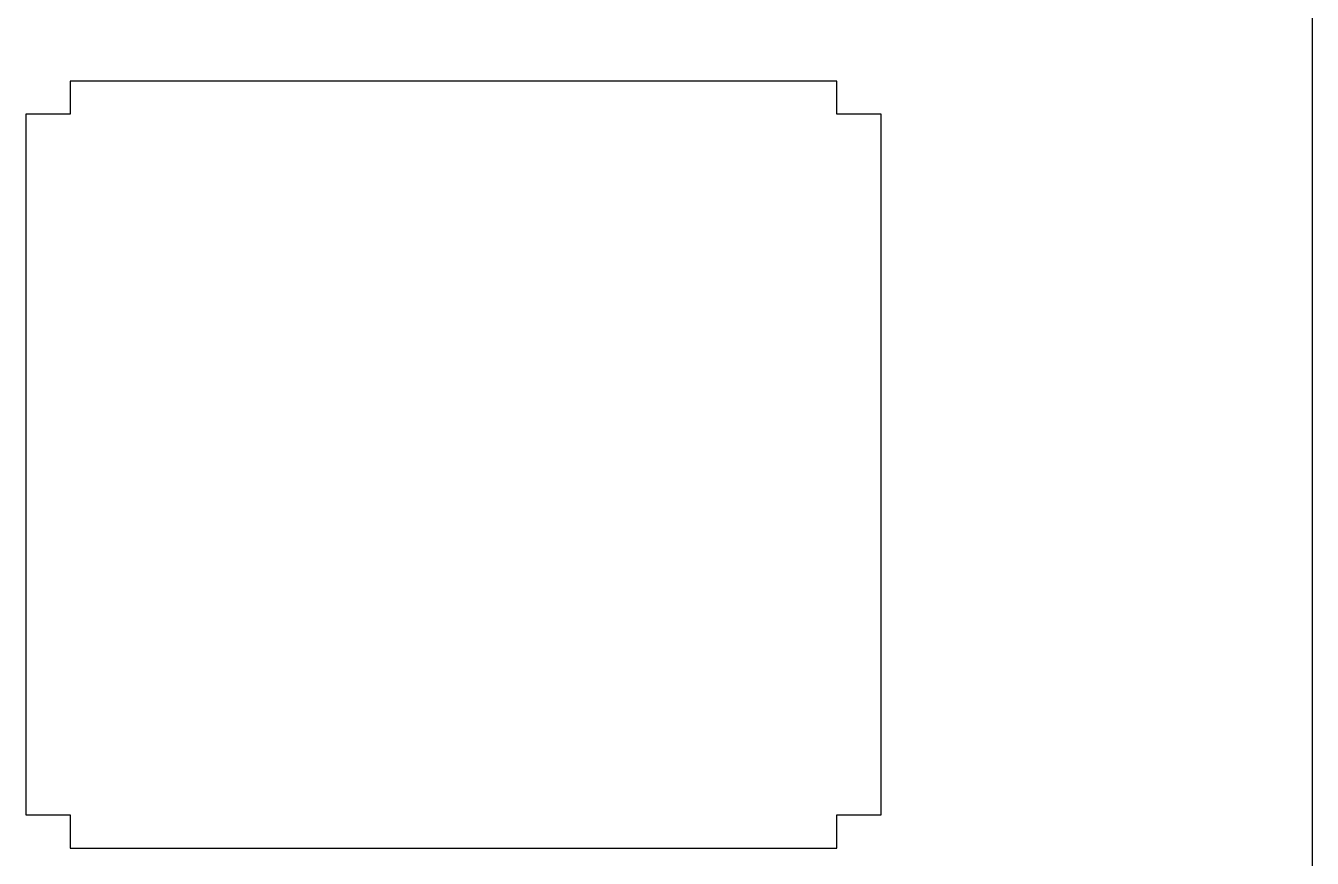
# Model space of a CAD drawing. Header units: millimetres. Extents: x 6 to 315, y 6 to 140.
# Drawn here: x 109.09 to 132.34, y 107.94 to 122.98 of the extents above; entities that cross this region are included whole.
import ezdxf

# ---------------------------------------------------------------- set-up
doc = ezdxf.new("R2010")
doc.units = ezdxf.units.MM
doc.layers.add('CUT', color=7, linetype='CONTINUOUS', true_color=0x000000)

msp = doc.modelspace()

# ---------------------------------------------------------------- linework, layer by layer
at = {"layer": 'CUT'}
for p, q in [((132.340444, 123.183819), (132.340444, 122.774834)), ((132.340444, 122.774834), (132.340444, 122.344677)), ((132.340444, 122.344677), (132.340444, 121.894406)), ((109.895097, 121.980274), (109.895097, 121.379969)), ((123.748966, 121.980274), (109.895097, 121.980274)), ((123.748966, 121.379969), (123.748966, 121.980274)), ((132.340444, 121.894406), (132.340444, 121.424021)), ((109.895097, 121.379969), (109.094921, 121.379969)), ((109.094921, 121.379969), (109.094921, 108.726537)), ((124.549487, 121.379969), (123.748966, 121.379969)), ((124.549487, 108.726537), (124.549487, 121.379969)), ((132.340444, 121.424021), (132.340444, 120.934934)), ((132.340444, 120.934934), (132.340444, 120.427143)), ((132.340444, 120.427143), (132.340444, 119.90171)), ((132.340444, 119.90171), (132.340444, 119.359338)), ((132.340444, 119.359338), (132.340444, 118.80038)), ((132.340444, 118.80038), (132.340444, 118.225191)), ((132.340444, 118.225191), (132.340444, 117.63518)), ((132.340444, 117.63518), (132.340444, 117.030702)), ((132.340444, 117.030702), (132.340444, 116.412109)), ((132.340444, 116.412109), (132.340444, 115.780106)), ((132.340444, 115.780106), (132.340444, 115.135752)), ((132.340444, 115.135752), (132.340444, 114.479401)), ((132.340444, 114.479401), (132.340444, 113.811405)), ((132.340444, 113.811405), (132.340444, 113.132822)), ((132.340444, 113.132822), (132.340444, 112.444359)), ((132.340444, 112.444359), (132.340444, 111.746369)), ((132.340444, 111.746369), (132.340444, 111.039909)), ((132.340444, 111.039909), (132.340444, 110.32498)), ((132.340444, 110.32498), (132.340444, 109.602641)), ((132.340444, 109.602641), (132.340444, 108.873597)), ((132.340444, 108.873597), (132.340444, 108.138201)), ((109.094921, 108.726537), (109.895097, 108.726537)), ((109.895097, 108.726537), (109.895097, 108.126232)), ((123.748966, 108.126232), (123.748966, 108.726537)), ((123.748966, 108.726537), (124.549487, 108.726537)), ((109.895097, 108.126232), (123.748966, 108.126232)), ((132.340444, 108.138201), (132.340444, 107.397512))]:
    msp.add_line(p, q, dxfattribs=at)

doc.saveas('drawing.dxf')
